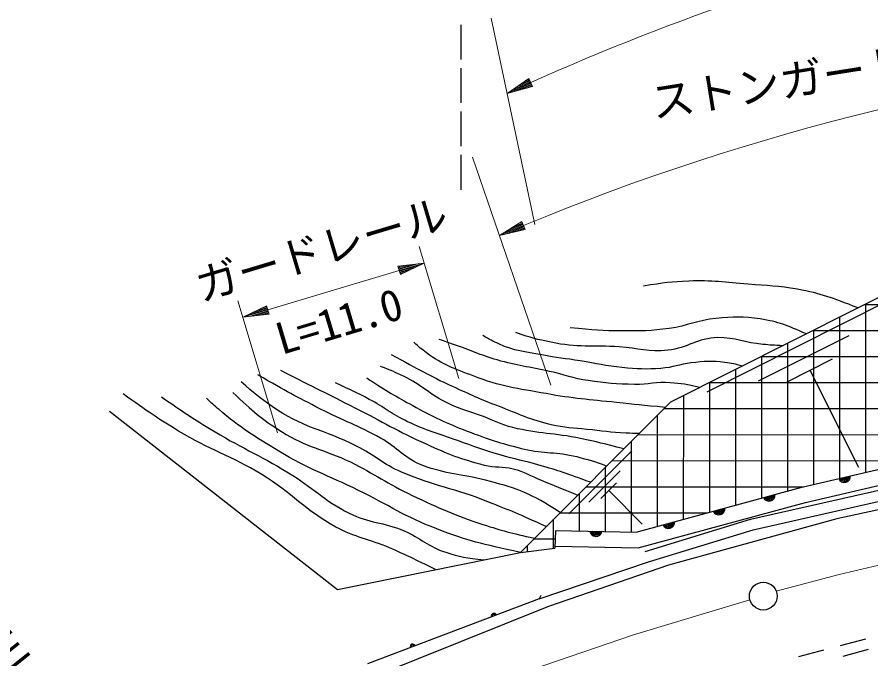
# Model space of a CAD drawing. Units: millimetres, scale not verified. Extents: x 40000 to 680000, y 20000 to 380000.
# Drawn here: x 418299 to 467518, y 297664 to 334644 of the extents above; entities that cross this region are included whole.
import ezdxf
from ezdxf.enums import TextEntityAlignment as Align

# ---------------------------------------------------------------- set-up
doc = ezdxf.new("R2010")
doc.units = ezdxf.units.MM
doc.header["$LTSCALE"] = 1000
doc.linetypes.add('CHAIN', pattern=[18.5, 12, -1.5, 3.5, -1.5])
for name, color, linetype, lineweight in [('M-BGD', 7, 'Continuous', 25), ('M-BMK', 2, 'CHAIN', 13), ('M-BMK-SRVR', 3, 'Continuous', 25), ('M-STR-HTXT', 7, 'Continuous', 13), ('M-STR-STRC', 7, 'Continuous', 25)]:
    doc.layers.add(name, color=color, linetype=linetype, lineweight=lineweight)
doc.styles.add('ＭＳ ゴシック', font='')
doc.styles.get('ＭＳ ゴシック').set_extended_font_data('MS Gothic')

msp = doc.modelspace()

# ---------------------------------------------------------------- hatches: boundary and pattern name
at = {"layer": 'M-BGD'}
h = msp.add_hatch(dxfattribs=at)
h.set_pattern_fill('USER', color=256, style=0, pattern_type=2)
h.set_pattern_definition([(89.987, (458223, 313584), (-1500, 0.337), []), (179.987, (458223, 313584), (-0.337, -1500), [])])
h.paths.add_polyline_path([(447313, 303798), (455969, 312450), (470268, 319642), (479258, 320734), (492170, 312448), (492568, 311896), (485095, 311379), (479514, 310651), (471393, 309389), (463532, 307561), (453988, 304973), (449329, 305070), (449291, 304047)])

# ---------------------------------------------------------------- linework, layer by layer
for p, q in [((458072, 313060), (468524, 318317)), ((461035, 313677), (466261, 316306)), ((462692, 313638), (465305, 314952)), ((463999, 314295), (466803, 308721)), ((450113, 306031), (453734, 309651)), ((451260, 306695), (453070, 308504)), ((451954, 306906), (452859, 307810)), ((452406, 307358), (454337, 305427)), ((449329, 305070), (449291, 304047)), ((448400, 301127), (454694, 303262)), ((448487, 301320), (448400, 301127)), ((448400, 301127), (438492, 297374)), ((467203, 298807), (465754, 298420)), ((464788, 298161), (463339, 297774)), ((467352, 298199), (465903, 297811))]:
    msp.add_line(p, q, dxfattribs=at)
for points in [[(492568, 311896), (492170, 312448), (479258, 320734), (470268, 319642), (455969, 312450), (447313, 303798)], [(423619, 311933), (436776, 301669), (447313, 303798), (449291, 304047)], [(449329, 305070), (453988, 304973), (463532, 307561), (471393, 309389), (479514, 310651), (485095, 311379), (492568, 311896)], [(449310, 304157), (454100, 304058), (463755, 306676), (471567, 308492), (479643, 309747), (485185, 310470), (492568, 310845)], [(454511, 303862), (460569, 305710), (473672, 308668), (486006, 310298), (497048, 310958), (504956, 310947)], [(454694, 303262), (460730, 305104), (473782, 308050), (486066, 309673), (497066, 310330), (504955, 310320)], [(499552, 309870), (488459, 309297), (481180, 308544), (472906, 307331), (465554, 305730), (455848, 303061), (448935, 300682), (438787, 296616)]]:
    msp.add_lwpolyline(points, dxfattribs=at)
for centre, radius, start, end in [((465989, 308188), 354, 201.8867, 4.2919), ((465989, 308188), 283, 204.1107, 2.0678), ((465989, 308188), 212, 207.8571, 358.3215), ((465989, 308188), 142, 215.5688, 350.6098), ((465989, 308188), 100, 225.8865, 340.2921), ((465989, 308188), 100, 225.8865, 340.2921), ((461641, 307104), 354, 203.9703, 6.3755), ((461641, 307104), 283, 206.1944, 4.1515), ((461641, 307104), 212, 209.9407, 0.4051), ((461641, 307104), 142, 217.6524, 352.6934), ((461641, 307104), 100, 227.9701, 342.3757), ((461641, 307104), 100, 227.9701, 342.3757), ((458746, 306319), 354, 203.9703, 6.3755), ((458746, 306319), 283, 206.1944, 4.1515), ((458746, 306319), 212, 209.9407, 0.4051), ((458746, 306319), 142, 217.6524, 352.6934), ((458746, 306319), 100, 227.9701, 342.3757), ((458746, 306319), 100, 227.9701, 342.3757), ((455850, 305534), 354, 203.9703, 6.3755), ((455850, 305534), 283, 206.1944, 4.1515), ((455850, 305534), 212, 209.9407, 0.4051), ((455850, 305534), 142, 217.6524, 352.6934), ((455850, 305534), 100, 227.9701, 342.3757), ((455850, 305534), 100, 227.9701, 342.3757), ((451660, 305075), 354, 187.6039, 350.0091), ((451660, 305075), 283, 189.828, 347.7851), ((451660, 305075), 212, 193.5743, 344.0387), ((451660, 305075), 142, 201.286, 336.327), ((451660, 305075), 100, 211.6037, 326.0093), ((451660, 305075), 100, 211.6037, 326.0093), ((445784, 300136), 150, 20.742, 200.742), ((445784, 300136), 120, 20.742, 200.742), ((445784, 300136), 100, 20.742, 200.742), ((445784, 300136), 100, 20.742, 200.742), ((445784, 300136), 100, 20.742, 200.742), ((445784, 300136), 100, 20.742, 200.742), ((441108, 298365), 150, 20.742, 200.742), ((441108, 298365), 120, 20.742, 200.742), ((441108, 298365), 100, 20.742, 200.742), ((441108, 298365), 100, 20.742, 200.742), ((441108, 298365), 100, 20.742, 200.742), ((441108, 298365), 100, 20.742, 200.742)]:
    msp.add_arc(centre, radius, start, end, dxfattribs=at)
for points, knots in [([(466784, 317890), (465208, 318480), (464689, 318704), (463282, 318960), (462185, 319160), (461555, 319169), (460443, 319251), (459108, 319350), (458359, 319494), (457022, 319433), (455993, 319386), (455608, 319340), (454401, 319142)], [0, 0, 0, 0, 1, 1, 1, 2, 2, 2, 3, 3, 3, 4, 4, 4, 4]), ([(463803, 316390), (462653, 316884), (462217, 317085), (461135, 317249), (460151, 317399), (459577, 317388), (458587, 317286), (457516, 317175), (456960, 316851), (455894, 316703), (454836, 316557), (454232, 316559), (453164, 316558), (451996, 316557), (451580, 316603), (450179, 316740)], [0, 0, 0, 0, 1, 1, 1, 2, 2, 2, 3, 3, 3, 4, 4, 4, 5, 5, 5, 5]), ([(457655, 313298), (456885, 313478), (456623, 313528), (455950, 313577), (455146, 313636), (454694, 313466), (453888, 313480), (452842, 313499), (452254, 313547), (451219, 313699), (450332, 313829), (449861, 314034), (448986, 314233), (447813, 314499), (447131, 314547), (445978, 314888), (444974, 315184), (444440, 315437), (443454, 315785), (443132, 315899), (443031, 315935), (442629, 316077)], [0, 0, 0, 0, 1, 1, 1, 2, 2, 2, 3, 3, 3, 4, 4, 4, 5, 5, 5, 6, 6, 6, 7, 7, 7, 7]), ([(460117, 314536), (459662, 314662), (459504, 314686), (459104, 314742), (458353, 314847), (457917, 314805), (457163, 314718), (456475, 314638), (456108, 314457), (455416, 314402), (454547, 314334), (454052, 314370), (453184, 314451), (452228, 314540), (451706, 314691), (450758, 314839), (449895, 314974), (449407, 315014), (448550, 315179), (447570, 315367), (446982, 315394), (446075, 315810), (445705, 315979), (445554, 316044), (445153, 316295)], [0, 0, 0, 0, 1, 1, 1, 2, 2, 2, 3, 3, 3, 4, 4, 4, 5, 5, 5, 6, 6, 6, 7, 7, 7, 8, 8, 8, 8]), ([(462450, 315710), (461898, 315731), (461741, 315747), (461288, 315785), (460267, 315873), (459717, 316189), (458692, 316174), (457529, 316156), (456960, 315575), (455805, 315446), (454719, 315324), (454104, 315565), (453014, 315640), (451479, 315745), (450589, 315587), (449083, 315907), (448276, 316078), (447962, 316150), (447045, 316465)], [0, 0, 0, 0, 1, 1, 1, 2, 2, 2, 3, 3, 3, 4, 4, 4, 5, 5, 5, 6, 6, 6, 6]), ([(455674, 312155), (454305, 312280), (453949, 312317), (452844, 312437), (451258, 312610), (450361, 312658), (448792, 312947), (447133, 313251), (446165, 313350), (444594, 313966), (443501, 314394), (442836, 314590), (441901, 315300), (441606, 315524), (441483, 315607), (441173, 315907)], [0, 0, 0, 0, 1, 1, 1, 2, 2, 2, 3, 3, 3, 4, 4, 4, 5, 5, 5, 5]), ([(439863, 315203), (441521, 314298), (441977, 314033), (443381, 313383), (444402, 312911), (444975, 312643), (446026, 312243), (447208, 311793), (447850, 311458), (449083, 311175), (449875, 310994), (450338, 310995), (451146, 310908), (452026, 310814), (452518, 310732), (453402, 310690), (453707, 310676), (453809, 310669), (454181, 310663)], [0, 0, 0, 0, 1, 1, 1, 2, 2, 2, 3, 3, 3, 4, 4, 4, 5, 5, 5, 6, 6, 6, 6]), ([(453277, 309760), (452097, 310076), (451762, 310153), (450782, 310362), (449270, 310686), (448377, 310625), (446875, 310993), (446188, 311162), (445840, 311377), (445177, 311624), (444390, 311917), (443923, 312019), (443163, 312376), (442089, 312881), (441640, 313448), (440567, 313954), (440063, 314191), (439879, 314279), (439256, 314512)], [0, 0, 0, 0, 1, 1, 1, 2, 2, 2, 3, 3, 3, 4, 4, 4, 5, 5, 5, 6, 6, 6, 6]), ([(449613, 306096), (448639, 306714), (448317, 306932), (447409, 307305), (446611, 307634), (446132, 307737), (445298, 307960), (443897, 308335), (443038, 308293), (441683, 308810), (440626, 309212), (440243, 309835), (439256, 310387), (437943, 311121), (437127, 311376), (435787, 312061), (434355, 312792), (433892, 313056), (432171, 314026)], [0, 0, 0, 0, 1, 1, 1, 2, 2, 2, 3, 3, 3, 4, 4, 4, 5, 5, 5, 6, 6, 6, 6]), ([(433481, 314293), (435574, 313245), (436101, 312981), (437776, 312134), (439380, 311322), (440237, 310782), (441877, 310047), (443146, 309478), (443876, 309173), (445225, 308834), (445865, 308673), (446260, 308776), (446900, 308615), (447555, 308451), (447875, 308215), (448501, 307960), (449328, 307624), (449588, 307519), (450620, 307103)], [0, 0, 0, 0, 1, 1, 1, 2, 2, 2, 3, 3, 3, 4, 4, 4, 5, 5, 5, 6, 6, 6, 6]), ([(448804, 305288), (447218, 306007), (446770, 306194), (445444, 306719), (443529, 307476), (442353, 307625), (440457, 308429), (439385, 308885), (438914, 309397), (437873, 309922), (435993, 310869), (434714, 310998), (432996, 312215), (432270, 312729), (431974, 312931), (431213, 313634)], [0, 0, 0, 0, 1, 1, 1, 2, 2, 2, 3, 3, 3, 4, 4, 4, 5, 5, 5, 5]), ([(451360, 307843), (449947, 308346), (449559, 308495), (448380, 308834), (447514, 309083), (447011, 309160), (446147, 309416), (445179, 309704), (444648, 309902), (443697, 310241), (442561, 310646), (441898, 310815), (440809, 311333), (439908, 311762), (439484, 312153), (438601, 312619), (437855, 313013), (437595, 313136), (436660, 313565)], [0, 0, 0, 0, 1, 1, 1, 2, 2, 2, 3, 3, 3, 4, 4, 4, 5, 5, 5, 6, 6, 6, 6]), ([(438456, 313856), (438594, 313761), (438633, 313738), (438747, 313662), (439712, 313027), (440278, 312708), (441295, 312158), (442496, 311508), (443196, 311186), (444473, 310702), (445642, 310259), (446315, 310047), (447530, 309756), (448694, 309477), (449405, 309618), (450563, 309319), (451249, 309142), (451505, 309069), (452294, 308777)], [0, 0, 0, 0, 1, 1, 1, 2, 2, 2, 3, 3, 3, 4, 4, 4, 5, 5, 5, 6, 6, 6, 6]), ([(442419, 302809), (441168, 303435), (440817, 303606), (439766, 304062), (438577, 304578), (437810, 304641), (436672, 305263), (434883, 306241), (434151, 307216), (432414, 308284), (430610, 309393), (429414, 309688), (427610, 310795), (426326, 311583), (425880, 311878), (424407, 312943)], [0, 0, 0, 0, 1, 1, 1, 2, 2, 2, 3, 3, 3, 4, 4, 4, 5, 5, 5, 5]), ([(426627, 312761), (427925, 311863), (428296, 311625), (429393, 310941), (431121, 309862), (432203, 309453), (433943, 308393), (435343, 307540), (435973, 306804), (437437, 306064), (438596, 305477), (439409, 305556), (440603, 305045), (441573, 304629), (442001, 304133), (443005, 303807), (443838, 303537), (444204, 303479), (445203, 303372)], [0, 0, 0, 0, 1, 1, 1, 2, 2, 2, 3, 3, 3, 4, 4, 4, 5, 5, 5, 6, 6, 6, 6]), ([(447313, 303798), (445059, 304293), (444321, 304455), (442496, 305154), (440661, 305856), (439745, 306507), (437982, 307374), (436191, 308255), (435096, 308584), (433397, 309630), (431996, 310493), (431182, 310956), (429939, 312033), (429650, 312283), (429540, 312367), (429211, 312688)], [0, 0, 0, 0, 1, 1, 1, 2, 2, 2, 3, 3, 3, 4, 4, 4, 5, 5, 5, 5]), ([(430740, 313015), (431914, 311897), (432356, 311513), (433542, 310759), (434971, 309850), (435986, 309751), (437509, 309012), (438934, 308320), (439640, 307752), (441076, 307083), (442636, 306356), (443512, 305930), (445153, 305409), (446300, 305044), (446721, 304929), (448130, 304615)], [0, 0, 0, 0, 1, 1, 1, 2, 2, 2, 3, 3, 3, 4, 4, 4, 5, 5, 5, 5])]:
    msp.add_open_spline(points, degree=3, knots=knots, dxfattribs=at)
at = {"layer": 'M-BMK'}
for points in [[(462060, 301560), (465693, 302528), (469672, 303460), (474668, 304476), (480171, 305407), (486352, 306169), (492448, 306677), (496596, 306931), (499475, 307016), (556647, 305463)], [(368538, 266823), (375862, 269508), (441648, 294739), (446135, 296432), (453840, 299057), (460539, 301067)]]:
    msp.add_lwpolyline(points, dxfattribs=at)
at = {"layer": 'M-BMK-SRVR'}
msp.add_circle((461311, 301280), 800, dxfattribs=at)
at = {"layer": 'M-STR-HTXT'}
for p, q in [((448139, 322699), (445618, 334590)), ((446540, 330244), (447796, 331101)), ((446540, 330244), (447901, 330874)), ((447880, 330919), (446791, 330416)), ((447922, 330828), (446833, 330325)), ((447042, 330587), (447859, 330965)), ((447126, 330405), (447943, 330783)), ((447838, 331010), (447294, 330758)), ((447545, 330929), (447817, 331055)), ((448006, 330647), (447796, 331101)), ((446540, 330244), (448006, 330647)), ((447964, 330738), (447420, 330486)), ((447713, 330566), (447985, 330692)), ((449075, 313432), (444546, 326580)), ((446105, 322054), (447387, 322871)), ((446105, 322054), (447485, 322641)), ((446105, 322054), (447583, 322412)), ((447465, 322687), (446361, 322217)), ((447505, 322595), (446401, 322125)), ((446618, 322381), (447446, 322733)), ((446696, 322197), (447524, 322550)), ((447426, 322779), (446874, 322544)), ((447544, 322504), (446992, 322268)), ((447131, 322708), (447407, 322825)), ((447287, 322340), (447563, 322458)), ((447583, 322412), (447387, 322871)), ((443759, 313811), (441475, 321433)), ((441762, 320475), (440253, 320284)), ((440310, 320092), (441460, 320437)), ((441762, 320475), (440325, 320044)), ((441762, 320475), (440397, 319805)), ((432753, 317775), (440325, 320044)), ((440253, 320284), (440397, 319805)), ((440555, 320322), (440267, 320236)), ((440282, 320188), (440856, 320360)), ((441158, 320398), (440296, 320140)), ((440339, 319996), (441489, 320341)), ((441216, 320207), (440353, 319948)), ((440368, 319901), (440943, 320073)), ((440670, 319939), (440382, 319853)), ((433313, 310681), (431029, 318303)), ((431316, 317345), (432681, 318015)), ((432408, 317881), (432695, 317967)), ((432825, 317536), (432681, 318015)), ((431316, 317345), (432753, 317775)), ((431316, 317345), (432825, 317536)), ((432738, 317823), (431589, 317479)), ((432767, 317727), (431618, 317383)), ((431862, 317613), (432724, 317871)), ((431919, 317421), (432782, 317680)), ((432710, 317919), (432135, 317747)), ((432796, 317632), (432221, 317459)), ((432523, 317498), (432810, 317584))]:
    msp.add_line(p, q, dxfattribs=at)
for centre, radius, start, end in [((505671, 202359), 140894, 91.97216, 114.20466), ((501080, 193031), 140246, 94.95532, 112.46548)]:
    msp.add_arc(centre, radius, start, end, dxfattribs=at)
at = {"layer": 'M-STR-STRC'}
for p, q in [((443872, 334199), (443872, 332199)), ((443872, 331699), (443872, 329699)), ((443872, 329199), (443872, 327199)), ((443872, 326699), (443872, 324699))]:
    msp.add_line(p, q, dxfattribs=at)

# ---------------------------------------------------------------- texts
at = {"layer": 'M-BGD', "style": 'ＭＳ ゴシック'}
msp.add_text('杖\u3000坂\u3000川', height=1833, rotation=308.669, dxfattribs=at).set_placement((413364, 301001), align=Align.BOTTOM_CENTER)
at = {"layer": 'M-STR-HTXT', "style": 'ＭＳ ゴシック'}
for s, rotation, p in [('ストンガード\u3000L=44.0', 9.043, (467425, 330221)), ('ガードレール', 16.681, (436252, 319868)), ('L=11.0', 16.681, (437281, 315721))]:
    msp.add_text(s, height=1833, rotation=rotation, dxfattribs=at).set_placement(p, align=Align.BOTTOM_CENTER)

doc.saveas('drawing.dxf')
